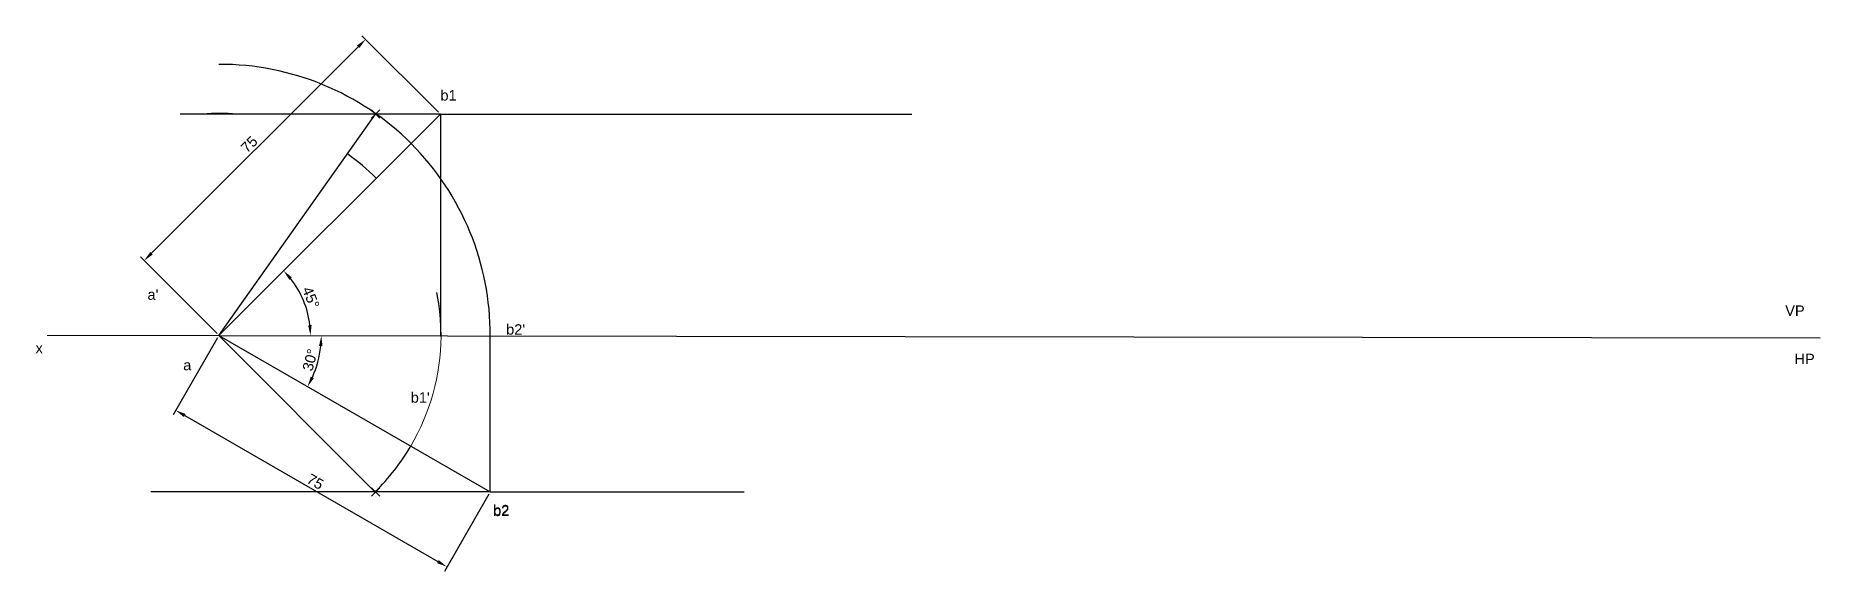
# Model space of a CAD drawing. Header units: millimetres. Extents: x 7 to 434, y 244 to 372.
import ezdxf

# ---------------------------------------------------------------- set-up
doc = ezdxf.new("R2010")
doc.units = ezdxf.units.MM
doc.header["$PDMODE"] = 3
doc.styles.get("Standard").update_dxf_attribs({"font": 'arial.ttf'})
doc.dimstyles.new('ISO-25', dxfattribs={"dimtxt": 2.5, "dimasz": 2.5, "dimexe": 1.25, "dimexo": 0.625, "dimtad": 1, "dimtxsty": 'Standard', "dimcen": 2.5, "dimadec": 0, "dimazin": 0, "dimtfac": 1, "dimtmove": 0, "dimatfit": 3, "dimfxl": 1, "dimarcsym": 0})

# ---------------------------------------------------------------- blocks, each defined once
blk = doc.blocks.new('*D1')
at = {"color": 0, "lineweight": -2, "transparency": 16777216}
blk.add_arc((50.61, 300.5), 21.91, 6.4587, 38.4603, dxfattribs=at)
at = {"color": 0, "transparency": 16777216}
for points in [[(67.46, 313.85), (68.08, 314.41), (66.11, 315.99)], [(72.8, 302.99), (71.97, 302.94), (72.53, 300.47)]]:
    blk.add_solid(points, dxfattribs=at)
at = {"layer": 'Defpoints', "color": 0, "transparency": 16777216}
for p in [(103.64, 353.53), (71.79, 306.15), (50.61, 300.5), (50.61, 300.5), (434.03, 299.96)]:
    blk.add_point(p, dxfattribs=at)
at = {"color": 0, "transparency": 16777216, "insert": (72.62, 309.59), "char_height": 2.5, "attachment_point": 5, "rotation": 292.4595}
blk.add_mtext('45°', dxfattribs=at)
blk = doc.blocks.new('*D3')
at = {"color": 0, "lineweight": -2, "transparency": 16777216}
blk.add_arc((50.61, 300.5), 24.52, 335.8453, 354.0737, dxfattribs=at)
at = {"color": 0, "transparency": 16777216}
for points in [[(74.58, 297.99), (75.41, 297.94), (75.13, 300.46)], [(73.35, 290.28), (72.61, 290.66), (71.84, 288.24)]]:
    blk.add_solid(points, dxfattribs=at)
at = {"layer": 'Defpoints', "color": 0, "transparency": 16777216}
for p in [(50.61, 300.5), (50.61, 300.5), (434.03, 299.96), (73.65, 292.1), (115.56, 263)]:
    blk.add_point(p, dxfattribs=at)
at = {"color": 0, "transparency": 16777216, "insert": (72.45, 294.63), "char_height": 2.5, "attachment_point": 5, "rotation": 74.9595}
blk.add_mtext('30°', dxfattribs=at)
blk = doc.blocks.new('*D4')
at = {"color": 0, "lineweight": -2, "transparency": 16777216}
for p, q in [((50.3, 299.96), (39.64, 281.48)), ((42.43, 281.32), (103.05, 246.32)), ((115.25, 262.46), (104.59, 243.98))]:
    blk.add_line(p, q, dxfattribs=at)
at = {"color": 0, "transparency": 16777216}
for points in [[(42.64, 281.68), (42.22, 280.95), (40.26, 282.57)], [(103.25, 246.68), (102.84, 245.96), (105.21, 245.07)]]:
    blk.add_solid(points, dxfattribs=at)
at = {"layer": 'Defpoints', "color": 0, "transparency": 16777216}
for p in [(50.61, 300.5), (115.56, 263), (105.21, 245.07)]:
    blk.add_point(p, dxfattribs=at)
at = {"color": 0, "transparency": 16777216, "insert": (73.69, 265.46), "char_height": 2.5, "attachment_point": 5, "rotation": 330}
blk.add_mtext('75', dxfattribs=at)
blk = doc.blocks.new('*D5')
at = {"color": 0, "lineweight": -2, "transparency": 16777216}
for p, q in [((103.2, 353.97), (84.85, 372.33)), ((34.46, 320.19), (83.96, 369.68)), ((50.16, 300.94), (31.81, 319.3))]:
    blk.add_line(p, q, dxfattribs=at)
at = {"color": 0, "transparency": 16777216}
for points in [[(83.67, 369.97), (84.26, 369.39), (85.73, 371.45)], [(34.16, 320.48), (34.75, 319.89), (32.69, 318.42)]]:
    blk.add_solid(points, dxfattribs=at)
at = {"layer": 'Defpoints', "color": 0, "transparency": 16777216}
for p in [(85.73, 371.45), (103.64, 353.53), (50.6, 300.5)]:
    blk.add_point(p, dxfattribs=at)
at = {"color": 0, "transparency": 16777216, "insert": (57.87, 346.27), "char_height": 2.5, "attachment_point": 5, "rotation": 44.9939}
blk.add_mtext('75', dxfattribs=at)

msp = doc.modelspace()

# ---------------------------------------------------------------- linework, layer by layer
for p, q in [((103.645, 353.531), (41.348, 353.531)), ((50.612, 300.498), (103.645, 353.531)), ((103.645, 353.531), (216.523, 353.531)), ((103.645, 353.531), (103.645, 300.423)), ((50.612, 300.498), (115.564, 262.998)), ((115.564, 262.998), (115.564, 300.406)), ((115.564, 262.998), (34.298, 262.998)), ((115.564, 262.998), (176.39, 262.998))]:
    msp.add_line(p, q)
at = {"color": 244, "true_color": 0x991b1e}
msp.add_line((50.604, 300.501), (88.092, 353.52), dxfattribs=at)
at = {"lineweight": 18}
msp.add_line((50.612, 300.498), (9.464, 300.498), dxfattribs=at)
at = {"color": 244, "lineweight": 18, "true_color": 0x991b1e}
msp.add_line((50.612, 300.498), (87.98, 262.998), dxfattribs=at)
msp.add_lwpolyline([(50.612, 300.498), (434.029, 299.956)])
for centre, radius, start, end in [((50.838, 300.735), 64.727, 359.7085, 90.20867), ((50.838, 300.735), 52.95, 85.62898, 94.37102), ((50.838, 300.735), 52.95, 44.99137, 54.7976), ((50.604, 300.501), 53.182, 359.72262, 11.12334), ((50.838, 300.735), 52.95, 359.80802, 4.20791), ((50.838, 300.735), 52.95, 359.46828, 359.80802), ((50.838, 300.735), 52.95, 314.54439, 329.75621)]:
    msp.add_arc(centre, radius, start, end)
at = {"lineweight": 18}
msp.add_arc((50.838, 300.735), 52.95, 329.65504, 359.46828, dxfattribs=at)
for p in [(88.109, 353.531), (88.109, 353.531), (88.108, 262.998)]:
    msp.add_point(p)

# ---------------------------------------------------------------- texts
at = {"lineweight": 18, "char_height": 2.5, "attachment_point": 1}
for s, width, heights, insert in [('b1', 0.76968, [0], (103.645, 359.291)), ("a'", 4.66228, [0], (33.509, 311.539)), ('VP', 8.39944, [0], (425.63, 307.695)), ("b2'", 67.59526, [18.635], (119.373, 303.192)), ('x', 6.21637, [0], (6.701, 298.728)), ('HP', 23.94421, [0], (427.844, 296.133)), ('a', 3.88523, [0], (42.057, 294.651)), ("b1'", 0.88766, [0], (96.534, 286.887)), ('b2', 6.14006, [0], (116.265, 259.905)), ('b2', 6.14006, [0], (116.265, 259.711))]:
    msp.add_mtext_dynamic_manual_height_columns(s, width=width, gutter_width=12.5, heights=heights, dxfattribs=dict(at, insert=insert))

# ---------------------------------------------------------------- dimensions: what is measured, and where the dimension line sits
for p1, p2, distance, picture, middle in [((50.604, 300.501), (103.645, 353.531), 25.335, '*D5', (57.871, 346.274)), ((50.615, 300.496), (115.564, 262.998), -20.705, '*D4', (73.685, 265.459))]:
    dim = msp.add_aligned_dim(p1=p1, p2=p2, distance=distance, dimstyle='ISO-25')
    dim.commit()
    dim.dimension.update_dxf_attribs({"geometry": picture, "text_midpoint": middle})
for base, line1, picture, middle in [((71.786, 306.15), ((50.612, 300.498), (103.645, 353.531)), '*D1', (72.617, 309.595)), ((73.645, 292.102), ((50.612, 300.498), (115.564, 262.998)), '*D3', (72.451, 294.63))]:
    dim = msp.add_angular_dim_2l(base=base, line1=line1, line2=((50.612, 300.498), (434.029, 299.956)), dimstyle='ISO-25')
    dim.commit()
    dim.dimension.update_dxf_attribs({"geometry": picture, "text_midpoint": middle})

doc.saveas('drawing.dxf')
